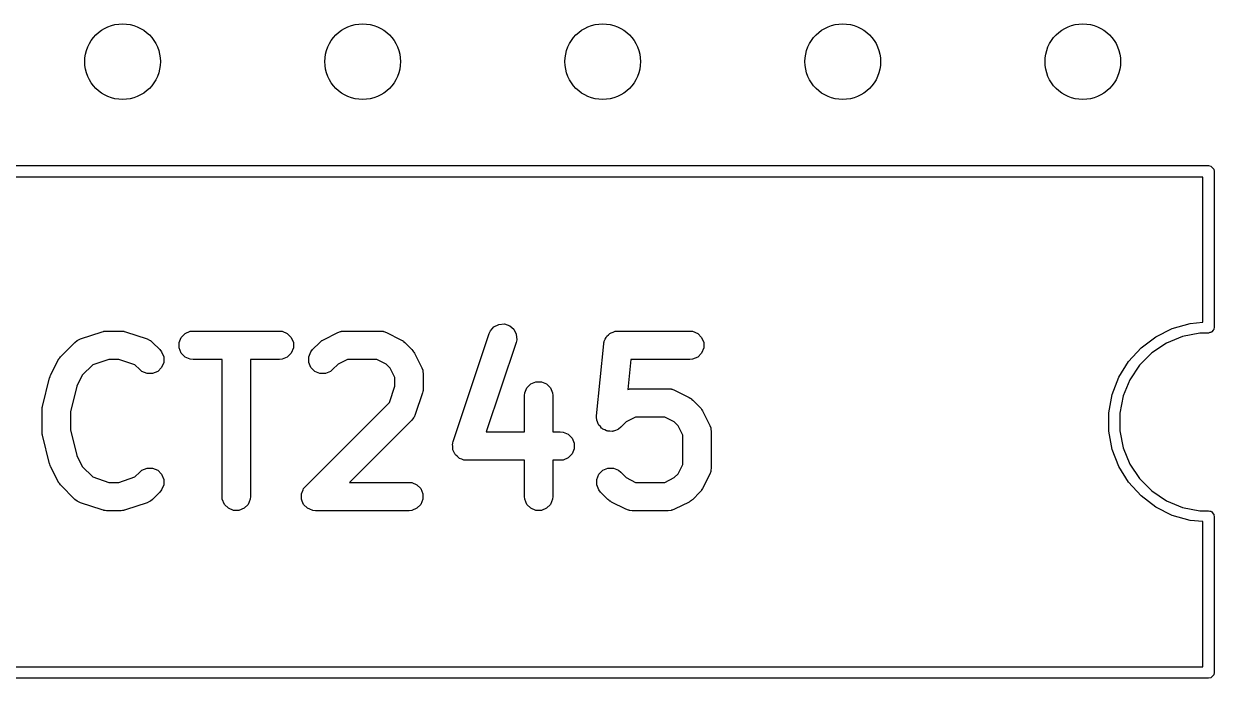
# Model space of a CAD drawing. Extents: x 90.4 to 161.7, y -143.1 to -81.8.
# Drawn here: x 133.95 to 146.55, y -103.17 to -96.25 of the extents above; entities that cross this region are included whole.
import ezdxf

# ---------------------------------------------------------------- set-up
doc = ezdxf.new("R2010")
doc.units = 0
doc.layers.add('BLACK', color=7, linetype='CONTINUOUS')

msp = doc.modelspace()

# ---------------------------------------------------------------- linework, layer by layer
at = {"layer": 'BLACK', "linetype": 'CONTINUOUS'}
for p, q in [((120.965761, -97.750136), (146.485761, -97.750136)), ((146.485761, -97.750136), (146.508722, -97.754703)), ((146.508722, -97.754703), (146.541194, -97.787175)), ((146.541194, -97.787175), (146.545761, -97.810136)), ((146.545761, -97.810136), (146.545761, -99.460136)), ((146.425761, -97.870136), (121.025761, -97.870136)), ((146.425761, -99.405625), (146.425761, -97.870136)), ((134.793666, -99.50349), (134.797324, -99.501975)), ((134.797324, -99.501975), (134.802626, -99.501452)), ((134.802626, -99.501452), (134.807828, -99.50027)), ((134.807828, -99.50027), (134.811782, -99.500551)), ((134.811782, -99.500551), (134.826588, -99.499093)), ((134.826588, -99.499093), (134.978969, -99.499093)), ((134.978969, -99.499093), (134.993774, -99.500551)), ((134.993774, -99.500551), (134.997729, -99.50027)), ((134.997729, -99.50027), (135.00293, -99.501452)), ((135.00293, -99.501452), (135.008233, -99.501975)), ((135.008233, -99.501975), (135.01189, -99.50349)), ((135.657537, -99.524373), (135.711609, -99.501975)), ((135.711609, -99.501975), (135.740873, -99.499093)), ((135.740873, -99.499093), (136.655159, -99.499093)), ((136.655159, -99.499093), (136.684423, -99.501975)), ((136.684423, -99.501975), (136.738495, -99.524373)), ((137.306631, -99.504037), (137.31161, -99.501975)), ((137.31161, -99.501975), (137.340874, -99.499093)), ((137.340874, -99.499093), (137.721826, -99.499093)), ((137.721826, -99.499093), (137.75109, -99.501975)), ((137.75109, -99.501975), (137.756068, -99.504037)), ((138.874762, -99.525469), (138.886751, -99.498618)), ((138.886751, -99.498618), (138.925098, -99.454404)), ((138.925098, -99.454404), (138.977445, -99.42823)), ((138.977445, -99.42823), (139.035826, -99.424081)), ((139.035826, -99.424081), (139.09135, -99.442589)), ((139.09135, -99.442589), (139.135564, -99.480937)), ((139.135564, -99.480937), (139.161738, -99.533284)), ((140.186589, -99.510366), (140.206849, -99.501975)), ((140.206849, -99.501975), (140.21806, -99.50087)), ((140.21806, -99.50087), (140.221633, -99.499793)), ((140.221633, -99.499793), (140.22529, -99.500158)), ((140.22529, -99.500158), (140.236113, -99.499093)), ((140.236113, -99.499093), (140.998018, -99.499093)), ((140.998018, -99.499093), (141.027282, -99.501975)), ((141.027282, -99.501975), (141.081354, -99.524373)), ((145.92774, -99.558853), (146.102841, -99.471657)), ((146.102841, -99.471657), (146.290983, -99.41812)), ((146.290983, -99.41812), (146.425761, -99.405625)), ((146.535412, -99.488878), (146.52103, -99.508676)), ((146.541194, -99.483097), (146.535412, -99.488878)), ((146.54179, -99.480099), (146.541194, -99.483097)), ((146.542825, -99.478675), (146.54179, -99.480099)), ((146.545761, -99.460136), (146.542824, -99.474897)), ((146.542824, -99.474897), (146.542825, -99.478675)), ((134.339569, -99.771598), (134.49195, -99.619217)), ((134.49195, -99.619217), (134.51468, -99.600562)), ((134.51468, -99.600562), (134.519661, -99.598498)), ((134.519661, -99.598498), (134.523731, -99.594969)), ((134.523731, -99.594969), (134.550582, -99.58298)), ((134.550582, -99.58298), (134.779154, -99.50679)), ((134.779154, -99.50679), (134.793666, -99.50349)), ((135.01189, -99.50349), (135.026403, -99.50679)), ((135.026403, -99.50679), (135.254974, -99.58298)), ((135.254974, -99.58298), (135.281825, -99.594969)), ((135.281825, -99.594969), (135.285895, -99.598499)), ((135.285895, -99.598499), (135.290875, -99.600562)), ((135.290875, -99.600562), (135.313606, -99.619217)), ((135.313606, -99.619217), (135.389797, -99.695408)), ((135.593755, -99.619829), (135.616153, -99.565757)), ((135.593755, -99.678357), (135.593755, -99.619829)), ((135.616153, -99.565757), (135.657537, -99.524373)), ((136.738495, -99.524373), (136.779879, -99.565757)), ((136.779879, -99.565757), (136.802277, -99.619829)), ((136.802277, -99.619829), (136.802277, -99.678357)), ((137.006236, -99.695408), (137.082427, -99.619217)), ((137.082427, -99.619217), (137.093933, -99.609773)), ((137.093933, -99.609773), (137.096526, -99.606784)), ((137.096526, -99.606784), (137.101031, -99.603947)), ((137.101031, -99.603947), (137.105157, -99.600562)), ((137.105157, -99.600562), (137.10882, -99.599044)), ((137.10882, -99.599044), (137.121411, -99.591119)), ((137.121411, -99.591119), (137.273792, -99.514929)), ((137.273792, -99.514929), (137.301256, -99.504419)), ((137.301256, -99.504419), (137.306631, -99.504037)), ((137.756068, -99.504037), (137.761444, -99.504419)), ((137.761444, -99.504419), (137.788908, -99.514929)), ((137.788908, -99.514929), (137.941289, -99.591119)), ((137.941289, -99.591119), (137.95388, -99.599045)), ((137.95388, -99.599045), (137.957542, -99.600562)), ((137.957542, -99.600562), (137.961664, -99.603945)), ((137.961664, -99.603945), (137.966174, -99.606784)), ((137.966174, -99.606784), (137.968768, -99.609775)), ((137.968768, -99.609775), (137.980273, -99.619217)), ((137.980273, -99.619217), (138.056464, -99.695408)), ((138.49381, -100.668326), (138.874762, -99.525469)), ((139.159367, -99.620337), (138.844225, -100.56576)), ((139.165887, -99.591664), (139.159367, -99.620337)), ((139.161738, -99.533284), (139.165887, -99.591664)), ((140.086857, -99.634167), (140.088995, -99.623502)), ((140.088995, -99.619829), (140.090421, -99.616384)), ((140.088995, -99.623502), (140.088995, -99.619829)), ((140.090421, -99.616384), (140.092637, -99.605335)), ((140.092637, -99.605335), (140.103003, -99.58601)), ((140.103003, -99.58601), (140.111393, -99.565757)), ((140.111393, -99.565757), (140.116732, -99.560417)), ((140.116732, -99.560417), (140.120304, -99.55376)), ((140.120304, -99.55376), (140.137274, -99.539875)), ((140.137274, -99.539875), (140.152777, -99.524373)), ((140.152777, -99.524373), (140.159755, -99.521482)), ((140.159755, -99.521482), (140.165601, -99.5167)), ((140.165601, -99.5167), (140.186589, -99.510366)), ((141.081354, -99.524373), (141.122738, -99.565757)), ((141.122738, -99.565757), (141.145136, -99.619829)), ((141.145136, -99.619829), (141.145136, -99.678357)), ((145.771642, -99.676739), (145.92774, -99.558853)), ((146.040504, -99.627063), (145.886546, -99.72994)), ((146.211573, -99.556198), (146.040504, -99.627063)), ((146.39318, -99.520068), (146.211573, -99.556198)), ((146.485763, -99.520064), (146.39318, -99.520068)), ((146.499817, -99.515569), (146.485763, -99.520136)), ((146.485763, -99.520136), (146.485763, -99.520064)), ((146.508722, -99.515569), (146.499817, -99.515569)), ((146.513008, -99.511282), (146.508722, -99.515569)), ((146.52103, -99.508676), (146.513008, -99.511282)), ((135.389797, -99.695408), (135.408452, -99.718138)), ((135.408452, -99.718138), (135.430849, -99.772211)), ((135.616153, -99.732429), (135.593755, -99.678357)), ((135.657537, -99.773813), (135.616153, -99.732429)), ((136.779879, -99.732429), (136.738495, -99.773813)), ((136.802277, -99.678357), (136.779879, -99.732429)), ((136.965184, -99.772211), (136.987581, -99.718139)), ((136.987581, -99.718139), (137.006236, -99.695408)), ((138.056464, -99.695408), (138.065907, -99.706914)), ((138.065907, -99.706914), (138.068897, -99.709507)), ((138.068897, -99.709507), (138.071733, -99.714012)), ((138.071733, -99.714012), (138.075119, -99.718138)), ((138.075119, -99.718138), (138.076636, -99.721801)), ((138.076636, -99.721801), (138.084562, -99.734392)), ((138.084562, -99.734392), (138.160752, -99.886773)), ((140.010666, -100.396072), (140.086857, -99.634167)), ((141.122738, -99.732429), (141.081354, -99.773813)), ((141.145136, -99.678357), (141.122738, -99.732429)), ((145.639863, -99.821299), (145.771642, -99.676739)), ((145.886546, -99.72994), (145.755616, -99.860875)), ((134.235281, -99.962963), (134.311471, -99.810582)), ((134.311471, -99.810582), (134.319397, -99.79799)), ((134.319397, -99.79799), (134.320914, -99.794329)), ((134.320914, -99.794329), (134.324297, -99.790206)), ((134.324297, -99.790206), (134.327136, -99.785697)), ((134.327136, -99.785697), (134.330127, -99.783102)), ((134.330127, -99.783102), (134.339569, -99.771598)), ((134.679042, -99.856388), (134.568913, -99.966517)), ((134.850931, -99.799093), (134.679042, -99.856388)), ((134.954626, -99.799093), (134.850931, -99.799093)), ((135.126513, -99.856388), (134.954626, -99.799093)), ((135.177665, -99.90754), (135.126513, -99.856388)), ((135.430849, -99.830737), (135.408452, -99.884809)), ((135.430849, -99.772211), (135.430849, -99.830737)), ((135.711609, -99.796211), (135.657537, -99.773813)), ((135.740873, -99.799093), (135.711609, -99.796211)), ((136.048016, -99.799093), (135.740873, -99.799093)), ((136.048016, -101.249093), (136.048016, -99.799093)), ((136.655159, -99.799093), (136.348016, -99.799093)), ((136.348016, -99.799093), (136.348016, -101.249093)), ((136.684423, -99.796211), (136.655159, -99.799093)), ((136.738495, -99.773813), (136.684423, -99.796211)), ((136.965184, -99.830737), (136.965184, -99.772211)), ((136.987581, -99.884809), (136.965184, -99.830737)), ((137.277346, -99.848561), (137.218368, -99.90754)), ((137.376284, -99.799093), (137.277346, -99.848561)), ((137.686416, -99.799093), (137.376284, -99.799093)), ((137.785353, -99.848561), (137.686416, -99.799093)), ((137.827119, -99.890327), (137.785353, -99.848561)), ((140.371862, -99.799093), (140.340038, -100.117325)), ((140.998018, -99.799093), (140.371862, -99.799093)), ((141.027282, -99.796211), (140.998018, -99.799093)), ((141.081354, -99.773813), (141.027282, -99.796211)), ((145.536889, -99.987612), (145.639863, -99.821299)), ((145.755616, -99.860875), (145.652746, -100.014836)), ((134.147733, -100.298426), (134.223924, -99.993664)), ((134.223924, -99.993664), (134.224694, -99.991508)), ((134.224694, -99.991508), (134.224771, -99.990427)), ((134.224771, -99.990427), (134.22943, -99.978252)), ((134.22943, -99.978252), (134.233817, -99.965973)), ((134.233817, -99.965973), (134.234462, -99.965101)), ((134.234462, -99.965101), (134.235281, -99.962963)), ((134.568913, -99.966517), (134.510972, -100.0824)), ((135.200395, -99.926195), (135.177665, -99.90754)), ((135.254468, -99.948592), (135.200395, -99.926195)), ((135.312994, -99.948592), (135.254468, -99.948592)), ((135.367066, -99.926195), (135.312994, -99.948592)), ((135.408452, -99.884809), (135.367066, -99.926195)), ((137.028967, -99.926195), (136.987581, -99.884809)), ((137.083039, -99.948592), (137.028967, -99.926195)), ((137.141565, -99.948592), (137.083039, -99.948592)), ((137.195637, -99.926195), (137.141565, -99.948592)), ((137.218368, -99.90754), (137.195637, -99.926195)), ((137.876588, -99.989264), (137.827119, -99.890327)), ((137.876588, -100.081893), (137.876588, -99.989264)), ((138.160752, -99.886773), (138.171262, -99.914237)), ((138.171262, -99.914237), (138.171643, -99.919612)), ((138.171643, -99.919612), (138.173706, -99.924591)), ((138.173706, -99.924591), (138.176588, -99.953855)), ((138.176588, -99.953855), (138.176588, -100.106236)), ((145.466228, -100.170014), (145.536889, -99.987612)), ((134.510972, -100.0824), (134.443254, -100.353272)), ((137.819292, -100.25378), (137.876588, -100.081893)), ((138.174228, -100.130197), (138.173706, -100.1355)), ((138.175411, -100.124996), (138.174228, -100.130197)), ((138.176588, -100.106236), (138.175129, -100.121041)), ((138.175129, -100.121041), (138.175411, -100.124996)), ((139.250899, -100.153162), (139.273297, -100.09909)), ((139.273297, -100.09909), (139.314681, -100.057706)), ((139.314681, -100.057706), (139.368753, -100.035308)), ((139.368753, -100.035308), (139.427281, -100.035308)), ((139.427281, -100.035308), (139.481353, -100.057706)), ((139.481353, -100.057706), (139.522737, -100.09909)), ((139.522737, -100.09909), (139.545135, -100.153162)), ((140.340038, -100.117325), (140.348876, -100.113943)), ((140.348876, -100.113943), (140.354251, -100.113561)), ((140.354251, -100.113561), (140.35923, -100.111499)), ((140.35923, -100.111499), (140.388494, -100.108617)), ((140.388494, -100.108617), (140.769446, -100.108617)), ((140.769446, -100.108617), (140.79871, -100.111499)), ((140.79871, -100.111499), (140.803688, -100.113561)), ((140.803688, -100.113561), (140.809064, -100.113943)), ((140.809064, -100.113943), (140.836528, -100.124453)), ((140.836528, -100.124453), (140.988909, -100.200643)), ((145.652746, -100.014836), (145.581887, -100.185908)), ((136.930046, -101.143027), (137.819292, -100.25378)), ((138.168891, -100.15367), (138.092701, -100.382241)), ((138.17219, -100.139157), (138.168891, -100.15367)), ((138.173706, -100.1355), (138.17219, -100.139157)), ((139.248017, -100.182426), (139.250899, -100.153162)), ((139.248017, -100.56576), (139.248017, -100.182426)), ((139.545135, -100.153162), (139.548017, -100.182426)), ((139.548017, -100.182426), (139.548017, -100.56576)), ((140.988909, -100.200643), (141.0015, -100.208569)), ((141.0015, -100.208569), (141.005162, -100.210086)), ((141.005162, -100.210086), (141.009284, -100.213469)), ((141.009284, -100.213469), (141.013794, -100.216308)), ((141.013794, -100.216308), (141.016388, -100.219299)), ((141.016388, -100.219299), (141.027893, -100.228741)), ((141.027893, -100.228741), (141.104084, -100.304932)), ((145.430286, -100.362295), (145.466228, -100.170014)), ((145.581887, -100.185908), (145.545764, -100.367517)), ((134.143254, -100.334807), (134.143756, -100.329703)), ((134.143254, -100.563379), (134.143254, -100.334807)), ((134.143431, -100.327516), (134.14505, -100.316564)), ((134.143756, -100.329703), (134.143431, -100.327516)), ((134.14505, -100.316564), (134.146136, -100.305543)), ((134.146136, -100.305543), (134.146982, -100.303498)), ((134.146982, -100.303498), (134.147733, -100.298426)), ((134.443254, -100.353272), (134.443254, -100.544913)), ((138.092701, -100.382241), (138.080712, -100.409092)), ((141.104084, -100.304932), (141.113527, -100.316438)), ((141.113527, -100.316438), (141.116517, -100.319031)), ((141.116517, -100.319031), (141.119353, -100.323536)), ((141.119353, -100.323536), (141.122739, -100.327662)), ((141.122739, -100.327662), (141.124256, -100.331325)), ((141.124256, -100.331325), (141.132182, -100.343916)), ((141.132182, -100.343916), (141.208372, -100.496297)), ((145.430286, -100.557905), (145.430286, -100.362295)), ((145.545764, -100.367517), (145.545764, -100.552683)), ((138.056464, -100.440873), (137.398244, -101.099093)), ((138.075119, -100.418142), (138.056464, -100.440873)), ((138.077181, -100.413162), (138.075119, -100.418142)), ((138.080712, -100.409092), (138.077181, -100.413162)), ((140.010622, -100.425478), (140.010666, -100.396072)), ((140.012804, -100.432709), (140.010622, -100.425478)), ((140.012804, -100.440261), (140.012804, -100.432709)), ((140.021195, -100.46052), (140.012804, -100.440261)), ((140.027529, -100.48151), (140.021195, -100.46052)), ((140.03231, -100.487353), (140.027529, -100.48151)), ((140.035201, -100.494333), (140.03231, -100.487353)), ((140.050704, -100.509836), (140.035201, -100.494333)), ((140.064589, -100.526807), (140.050704, -100.509836)), ((140.324966, -100.458085), (140.265988, -100.517064)), ((140.423904, -100.408617), (140.324966, -100.458085)), ((140.734036, -100.408617), (140.423904, -100.408617)), ((140.832973, -100.458085), (140.734036, -100.408617)), ((140.874739, -100.499851), (140.832973, -100.458085)), ((140.924208, -100.598788), (140.874739, -100.499851)), ((141.208372, -100.496297), (141.218882, -100.523761)), ((134.143756, -100.568482), (134.143254, -100.563379)), ((134.143431, -100.57067), (134.143756, -100.568482)), ((134.14505, -100.581621), (134.143431, -100.57067)), ((134.146136, -100.592643), (134.14505, -100.581621)), ((134.146982, -100.594687), (134.146136, -100.592643)), ((134.147733, -100.59976), (134.146982, -100.594687)), ((134.223924, -100.904522), (134.147733, -100.59976)), ((134.443254, -100.544913), (134.510972, -100.815785)), ((138.844225, -100.56576), (139.248017, -100.56576)), ((139.548017, -100.56576), (139.626589, -100.56576)), ((139.626589, -100.56576), (139.655853, -100.568642)), ((139.655853, -100.568642), (139.709925, -100.59104)), ((139.709925, -100.59104), (139.751309, -100.632424)), ((139.751309, -100.632424), (139.773707, -100.686496)), ((140.071246, -100.530378), (140.064589, -100.526807)), ((140.076587, -100.535719), (140.071246, -100.530378)), ((140.096841, -100.544108), (140.076587, -100.535719)), ((140.116164, -100.554474), (140.096841, -100.544108)), ((140.123681, -100.555225), (140.116164, -100.554474)), ((140.130659, -100.558116), (140.123681, -100.555225)), ((140.152583, -100.558116), (140.130659, -100.558116)), ((140.174402, -100.560298), (140.152583, -100.558116)), ((140.181633, -100.558116), (140.174402, -100.560298)), ((140.189185, -100.558116), (140.181633, -100.558116)), ((140.209444, -100.549724), (140.189185, -100.558116)), ((140.230434, -100.543391), (140.209444, -100.549724)), ((140.236277, -100.538609), (140.230434, -100.543391)), ((140.243257, -100.535719), (140.236277, -100.538609)), ((140.265988, -100.517064), (140.243257, -100.535719)), ((140.924208, -100.908921), (140.924208, -100.598788)), ((141.218882, -100.523761), (141.219263, -100.529136)), ((141.219263, -100.529136), (141.221326, -100.534115)), ((141.221326, -100.534115), (141.224208, -100.563379)), ((141.224208, -100.563379), (141.224208, -100.944331)), ((145.466228, -100.750186), (145.430286, -100.557905)), ((145.545764, -100.552683), (145.581887, -100.734292)), ((138.48729, -100.696999), (138.488994, -100.689505)), ((138.488994, -100.720975), (138.48729, -100.696999)), ((138.488994, -100.686496), (138.490511, -100.682833)), ((138.488994, -100.689505), (138.488994, -100.686496)), ((138.488994, -100.745024), (138.488994, -100.720975)), ((138.491057, -100.750004), (138.488994, -100.745024)), ((138.490511, -100.682833), (138.49381, -100.668326)), ((138.491439, -100.755379), (138.491057, -100.750004)), ((138.502189, -100.77688), (138.491439, -100.755379)), ((139.773707, -100.745024), (139.751309, -100.799096)), ((139.773707, -100.686496), (139.773707, -100.745024)), ((145.536889, -100.932588), (145.466228, -100.750186)), ((145.581887, -100.734292), (145.652746, -100.905364)), ((134.510972, -100.815785), (134.568913, -100.931668)), ((138.511392, -100.799096), (138.502189, -100.77688)), ((138.515203, -100.802907), (138.511392, -100.799096)), ((138.517613, -100.807727), (138.515203, -100.802907)), ((138.535774, -100.823478), (138.517613, -100.807727)), ((138.552776, -100.84048), (138.535774, -100.823478)), ((138.557755, -100.842542), (138.552776, -100.84048)), ((138.561827, -100.846074), (138.557755, -100.842542)), ((138.584633, -100.853676), (138.561827, -100.846074)), ((138.606848, -100.862878), (138.584633, -100.853676)), ((138.614499, -100.863631), (138.606848, -100.862878)), ((138.617351, -100.864582), (138.614499, -100.863631)), ((138.6213, -100.864301), (138.617351, -100.864582)), ((138.636112, -100.86576), (138.6213, -100.864301)), ((139.248017, -100.86576), (138.636112, -100.86576)), ((139.248017, -101.249093), (139.248017, -100.86576)), ((139.626589, -100.86576), (139.548017, -100.86576)), ((139.548017, -100.86576), (139.548017, -101.249093)), ((139.655853, -100.862878), (139.626589, -100.86576)), ((139.709925, -100.84048), (139.655853, -100.862878)), ((139.751309, -100.799096), (139.709925, -100.84048)), ((134.224694, -100.906677), (134.223924, -100.904522)), ((134.224771, -100.907759), (134.224694, -100.906677)), ((134.22943, -100.919933), (134.224771, -100.907759)), ((134.233817, -100.932213), (134.22943, -100.919933)), ((134.234462, -100.933084), (134.233817, -100.932213)), ((134.235281, -100.935223), (134.234462, -100.933084)), ((134.311471, -101.087604), (134.235281, -100.935223)), ((134.568913, -100.931668), (134.679042, -101.041797)), ((135.126513, -101.041797), (135.177665, -100.990646)), ((135.177665, -100.990646), (135.200395, -100.971991)), ((135.200395, -100.971991), (135.254468, -100.949594)), ((135.254468, -100.949594), (135.312994, -100.949594)), ((135.312994, -100.949594), (135.367066, -100.971991)), ((135.367066, -100.971991), (135.408452, -101.013377)), ((135.408452, -101.013377), (135.430849, -101.067449)), ((140.012804, -101.067449), (140.035201, -101.013377)), ((140.035201, -101.013377), (140.076587, -100.971991)), ((140.076587, -100.971991), (140.130659, -100.949594)), ((140.130659, -100.949594), (140.189185, -100.949594)), ((140.189185, -100.949594), (140.243257, -100.971991)), ((140.243257, -100.971991), (140.265988, -100.990646)), ((140.265988, -100.990646), (140.324966, -101.049624)), ((140.832973, -101.049624), (140.874739, -101.007858)), ((140.874739, -101.007858), (140.924208, -100.908921)), ((141.208372, -101.011413), (141.132182, -101.163794)), ((141.218882, -100.983949), (141.208372, -101.011413)), ((141.219263, -100.978573), (141.218882, -100.983949)), ((141.221326, -100.973595), (141.219263, -100.978573)), ((141.224208, -100.944331), (141.221326, -100.973595)), ((145.639863, -101.098901), (145.536889, -100.932588)), ((145.652746, -100.905364), (145.755616, -101.059325)), ((134.319397, -101.100195), (134.311471, -101.087604)), ((134.320914, -101.103857), (134.319397, -101.100195)), ((134.324297, -101.107979), (134.320914, -101.103857)), ((134.327136, -101.112489), (134.324297, -101.107979)), ((134.330127, -101.115083), (134.327136, -101.112489)), ((134.339569, -101.126588), (134.330127, -101.115083)), ((134.49195, -101.278969), (134.339569, -101.126588)), ((134.679042, -101.041797), (134.850931, -101.099093)), ((134.850931, -101.099093), (134.954626, -101.099093)), ((134.954626, -101.099093), (135.126513, -101.041797)), ((135.430849, -101.125975), (135.408452, -101.180048)), ((135.430849, -101.067449), (135.430849, -101.125975)), ((137.398244, -101.099093), (138.026588, -101.099093)), ((138.026588, -101.099093), (138.055852, -101.101975)), ((138.055852, -101.101975), (138.109924, -101.124373)), ((138.109924, -101.124373), (138.151308, -101.165757)), ((140.012804, -101.125975), (140.012804, -101.067449)), ((140.035201, -101.180047), (140.012804, -101.125975)), ((140.324966, -101.049624), (140.423904, -101.099093)), ((140.423904, -101.099093), (140.734036, -101.099093)), ((140.734036, -101.099093), (140.832973, -101.049624)), ((145.771642, -101.243461), (145.639863, -101.098901)), ((145.755616, -101.059325), (145.886546, -101.19026)), ((135.389797, -101.202778), (135.313606, -101.278969)), ((135.408452, -101.180048), (135.389797, -101.202778)), ((136.050898, -101.278357), (136.048016, -101.249093)), ((136.348016, -101.249093), (136.345134, -101.278357)), ((136.888994, -101.219829), (136.905472, -101.180048)), ((136.888994, -101.278357), (136.888994, -101.219829)), ((136.905472, -101.180048), (136.911391, -101.165758)), ((136.911391, -101.165758), (136.930046, -101.143027)), ((138.151308, -101.165757), (138.173706, -101.219829)), ((138.173706, -101.219829), (138.173706, -101.278357)), ((139.250899, -101.278357), (139.248017, -101.249093)), ((139.548017, -101.249093), (139.545135, -101.278357)), ((140.053856, -101.202778), (140.035201, -101.180047)), ((140.130047, -101.278969), (140.053856, -101.202778)), ((141.104084, -101.202778), (141.027893, -101.278969)), ((141.113527, -101.191271), (141.104084, -101.202778)), ((141.116517, -101.188679), (141.113527, -101.191271)), ((141.119353, -101.184173), (141.116517, -101.188679)), ((141.122739, -101.180048), (141.119353, -101.184173)), ((141.124256, -101.176384), (141.122739, -101.180048)), ((141.132182, -101.163794), (141.124256, -101.176384)), ((145.92774, -101.361347), (145.771642, -101.243461)), ((145.886546, -101.19026), (146.040504, -101.293137)), ((134.51468, -101.297624), (134.49195, -101.278969)), ((134.519661, -101.299687), (134.51468, -101.297624)), ((134.523731, -101.303217), (134.519661, -101.299687)), ((134.550582, -101.315206), (134.523731, -101.303217)), ((134.779154, -101.391396), (134.550582, -101.315206)), ((134.793666, -101.394695), (134.779154, -101.391396)), ((135.026403, -101.391396), (135.01189, -101.394695)), ((135.254974, -101.315206), (135.026403, -101.391396)), ((135.281825, -101.303217), (135.254974, -101.315206)), ((135.285895, -101.299686), (135.281825, -101.303217)), ((135.290875, -101.297624), (135.285895, -101.299686)), ((135.313606, -101.278969), (135.290875, -101.297624)), ((136.073296, -101.332429), (136.050898, -101.278357)), ((136.11468, -101.373813), (136.073296, -101.332429)), ((136.168752, -101.396211), (136.11468, -101.373813)), ((136.281352, -101.373813), (136.22728, -101.396211)), ((136.322736, -101.332429), (136.281352, -101.373813)), ((136.345134, -101.278357), (136.322736, -101.332429)), ((136.896975, -101.297624), (136.888994, -101.278357)), ((136.911391, -101.332428), (136.896975, -101.297624)), ((136.952777, -101.373814), (136.911391, -101.332428)), ((136.975575, -101.383257), (136.952777, -101.373814)), ((137.006848, -101.396211), (136.975575, -101.383257)), ((138.109924, -101.373813), (138.055852, -101.396211)), ((138.151308, -101.332429), (138.109924, -101.373813)), ((138.173706, -101.278357), (138.151308, -101.332429)), ((139.273297, -101.332429), (139.250899, -101.278357)), ((139.314681, -101.373813), (139.273297, -101.332429)), ((139.368753, -101.396211), (139.314681, -101.373813)), ((139.481353, -101.373813), (139.427281, -101.396211)), ((139.522737, -101.332429), (139.481353, -101.373813)), ((139.545135, -101.278357), (139.522737, -101.332429)), ((140.141553, -101.288412), (140.130047, -101.278969)), ((140.144146, -101.291402), (140.141553, -101.288412)), ((140.148651, -101.294238), (140.144146, -101.291402)), ((140.152777, -101.297624), (140.148651, -101.294238)), ((140.15644, -101.299141), (140.152777, -101.297624)), ((140.169031, -101.307067), (140.15644, -101.299141)), ((140.321412, -101.383257), (140.169031, -101.307067)), ((140.348876, -101.393767), (140.321412, -101.383257)), ((140.836528, -101.383257), (140.809064, -101.393767)), ((140.988909, -101.307067), (140.836528, -101.383257)), ((141.0015, -101.29914), (140.988909, -101.307067)), ((141.005162, -101.297624), (141.0015, -101.29914)), ((141.009284, -101.29424), (141.005162, -101.297624)), ((141.013794, -101.291402), (141.009284, -101.29424)), ((141.016388, -101.28841), (141.013794, -101.291402)), ((141.027893, -101.278969), (141.016388, -101.28841)), ((146.102841, -101.448543), (145.92774, -101.361347)), ((146.040504, -101.293137), (146.211573, -101.364002)), ((146.211573, -101.364002), (146.39318, -101.400132)), ((134.797324, -101.396211), (134.793666, -101.394695)), ((134.802626, -101.396733), (134.797324, -101.396211)), ((134.807828, -101.397916), (134.802626, -101.396733)), ((134.811782, -101.397634), (134.807828, -101.397916)), ((134.826588, -101.399093), (134.811782, -101.397634)), ((134.978969, -101.399093), (134.826588, -101.399093)), ((134.993774, -101.397634), (134.978969, -101.399093)), ((134.997729, -101.397916), (134.993774, -101.397634)), ((135.00293, -101.396733), (134.997729, -101.397916)), ((135.008233, -101.396211), (135.00293, -101.396733)), ((135.01189, -101.394695), (135.008233, -101.396211)), ((136.22728, -101.396211), (136.168752, -101.396211)), ((137.036112, -101.399093), (137.006848, -101.396211)), ((138.026588, -101.399093), (137.036112, -101.399093)), ((138.055852, -101.396211), (138.026588, -101.399093)), ((139.427281, -101.396211), (139.368753, -101.396211)), ((140.354251, -101.394148), (140.348876, -101.393767)), ((140.35923, -101.396211), (140.354251, -101.394148)), ((140.388494, -101.399093), (140.35923, -101.396211)), ((140.769446, -101.399093), (140.388494, -101.399093)), ((140.79871, -101.396211), (140.769446, -101.399093)), ((140.803688, -101.394148), (140.79871, -101.396211)), ((140.809064, -101.393767), (140.803688, -101.394148)), ((146.290983, -101.50208), (146.102841, -101.448543)), ((146.425761, -101.514574), (146.290983, -101.50208)), ((146.39318, -101.400132), (146.485763, -101.400136)), ((146.425761, -103.050136), (146.425761, -101.514574)), ((146.485763, -101.400136), (146.499817, -101.404703)), ((146.499817, -101.404703), (146.508722, -101.404703)), ((146.508722, -101.404703), (146.513008, -101.408989)), ((146.513008, -101.408989), (146.52103, -101.411596)), ((146.52103, -101.411596), (146.535412, -101.431393)), ((146.535412, -101.431393), (146.541194, -101.437175)), ((146.541194, -101.437175), (146.54179, -101.440172)), ((146.54179, -101.440172), (146.542825, -101.441597)), ((146.542825, -101.441597), (146.542824, -101.445374)), ((146.542824, -101.445374), (146.545761, -101.460136)), ((146.545761, -101.460136), (146.545761, -103.110136)), ((121.025761, -103.050136), (146.425761, -103.050136)), ((146.541194, -103.133097), (146.508722, -103.165569)), ((146.545761, -103.110136), (146.541194, -103.133097)), ((146.485761, -103.170136), (120.965761, -103.170136)), ((146.508722, -103.165569), (146.485761, -103.170136))]:
    msp.add_line(p, q, dxfattribs=at)
at = {"layer": 'BLACK'}
for centre in [(134.995761, -96.650136), (134.995761, -96.650136), (137.535761, -96.650136), (137.535761, -96.650136), (140.075761, -96.650136), (140.075761, -96.650136), (142.615761, -96.650136), (142.615761, -96.650136), (145.155761, -96.650136), (145.155761, -96.650136)]:
    msp.add_circle(centre, 0.4, dxfattribs=at)

doc.saveas('drawing.dxf')
